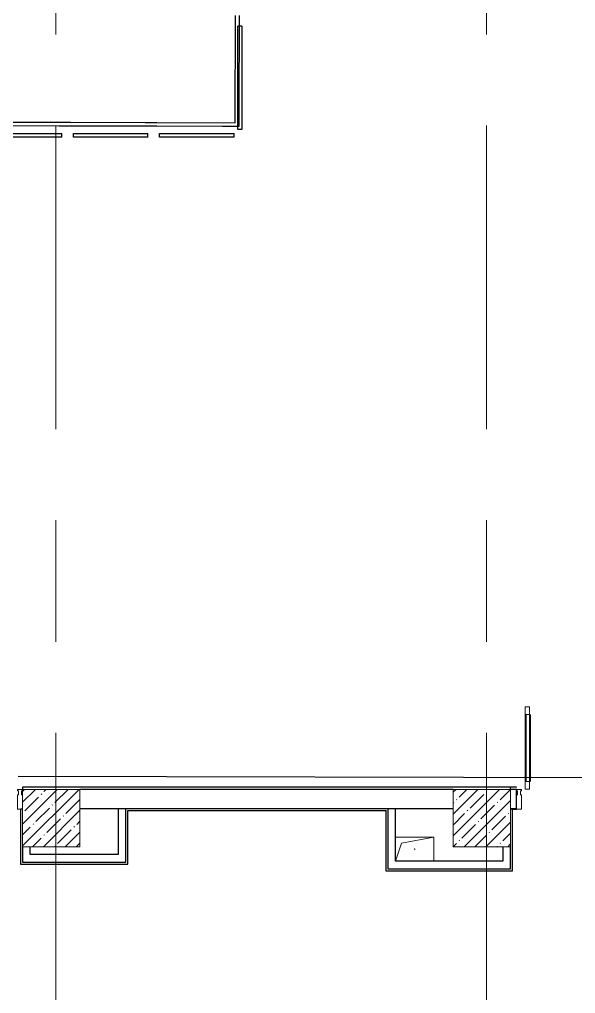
# Model space of a CAD drawing. Header units: millimetres. Extents: x -625 to 415037, y -3642 to 102118.
# Drawn here: x 7694 to 13505, y 5629 to 15814 of the extents above; entities that cross this region are included whole.
import ezdxf

# ---------------------------------------------------------------- set-up
doc = ezdxf.new("R2010")
doc.units = ezdxf.units.MM
doc.linetypes.add('Осевая', pattern=[6350, 1270, -952.5, 3175, -952.5])
for name, color, linetype, lineweight in [('A-DETL-GENF', 7, 'Continuous', 9), ('A-GENM', 7, 'Continuous', 9), ('A-GLAZ-CWMG-1', 7, 'Continuous', 20), ('S-COLS-1', 7, 'Continuous', 5), ('Оси-2', 7, 'Осевая', 9)]:
    doc.layers.add(name, color=color, linetype=linetype, lineweight=lineweight)

# ---------------------------------------------------------------- blocks, each defined once
blk = doc.blocks.new('BSC_Колонна _Прямоугольная - 600х600-V165-Объем проектирования 1 этажа')
at = {"layer": 'S-COLS-1'}
h = blk.add_hatch(dxfattribs=at)
h.set_pattern_fill('FP_158', color=256, style=0, pattern_type=2)
h.set_pattern_definition([(45, (-7960, -7600), (-114.0493, 114.0493), []), (45, (-7845.95, -7600), (-114.0493, 114.0493), [201.613, -40.323, 6.706, -33.617])])
h.paths.add_polyline_path([(300, -300), (300, 300), (-300, 300), (-300, -300), (88, -300)])
for p, q in [((300, 300), (-300, 300)), ((-300, 300), (-300, -300)), ((300, -300), (300, 300)), ((-300, -300), (300, -300))]:
    blk.add_line(p, q, dxfattribs=at)
blk = doc.blocks.new('GM_Отверстие прямоугольное _в плите_ - Отверстие-V174-Объем проектирования 1 этажа')
at = {"layer": 'A-GENM'}
for p, q in [((-200, 125), (200, 125)), ((200, 125), (-200, 125)), ((-138, 62), (200, 125)), ((200, 125), (200, -125)), ((200, -125), (200, 125)), ((-200, -125), (-138, 62))]:
    blk.add_line(p, q, dxfattribs=at)
for start, end in [(360, 180), (180, 360)]:
    blk.add_arc((0, 0), 2.5, start, end, dxfattribs=at)
blk = doc.blocks.new('BSC_Колонна _Прямоугольная - 600х600-20441433-Объем проектирования 1 этажа')
at = {"layer": 'S-COLS-1'}
h = blk.add_hatch(dxfattribs=at)
h.set_pattern_fill('FP_175', color=256, style=0, pattern_type=2)
h.set_pattern_definition([(45, (-12460, -7600), (-114.0493, 114.0493), []), (45, (-12345.95, -7600), (-114.0493, 114.0493), [201.612, -40.322, 6.706, -33.617])])
h.paths.add_polyline_path([(300, -300), (300, 300), (-300, 300), (-300, -300)])
for p, q in [((300, 300), (-300, 300)), ((-300, 300), (-300, -300)), ((300, -300), (300, 300)), ((-300, -300), (300, -300))]:
    blk.add_line(p, q, dxfattribs=at)
blk = doc.blocks.new('Прямоугольный импост - Импост структурный с накладкой - 190мм-32633541-Объем проектирования 1 этажа')
at = {"layer": 'A-GLAZ-CWMG-1'}
for p, q in [((0, 17), (-50, 17)), ((-50, 17), (-50, 0)), ((-50, 0), (-40, 0)), ((-40, 0), (-40, -40)), ((-10, -40), (-10, 0)), ((-10, 0), (0, 0)), ((-40, -40), (-50, -40)), ((-50, -40), (-50, -190)), ((0, -40), (-10, -40)), ((-50, -190), (0, -190))]:
    blk.add_line(p, q, dxfattribs=at)
blk = doc.blocks.new('Дверь_Витражная_остекление_ - ВВ-6 остекление-32633143-Объем проектирования 1 этажа')
at = {"layer": 'A-DETL-GENF'}
for p, q in [((-630, 880), (-585, 880)), ((-630, 880), (-630, 20)), ((-585, 880), (-630, 880)), ((-630, 880), (-630, 20)), ((-585, 880), (-585, 20)), ((-585, 20), (-585, 880)), ((-630, 800), (-585, 800)), ((-620, 800), (-620, 100)), ((-576, 800), (-576, 100)), ((680, 420), (635, 420)), ((635, 420), (635, 20)), ((680, 420), (635, 420)), ((635, 420), (635, 20)), ((680, 420), (680, 20)), ((680, 20), (680, 420)), ((626, 340), (626, 100)), ((680, 340), (635, 340)), ((670, 340), (670, 100)), ((-630, 100), (-585, 100)), ((-585, 20), (-630, 20)), ((-630, 20), (-585, 20)), ((680, 100), (635, 100))]:
    blk.add_line(p, q, dxfattribs=at)
blk = doc.blocks.new('Прямоугольный импост - Импост структурный с накладкой - 190мм-33226183-Объем проектирования 1 этажа')
at = {"layer": 'A-GLAZ-CWMG-1'}
for p, q in [((0, 190), (-50, 190)), ((-50, 190), (-50, 40)), ((0, 40), (0, 190)), ((-50, 40), (-40, 40)), ((-40, 0), (-50, 0)), ((-50, 0), (-50, -17)), ((-40, 40), (-40, 0)), ((-10, 0), (-10, 40)), ((-10, 40), (0, 40)), ((0, 0), (-10, 0)), ((0, -17), (0, 0)), ((-50, -17), (0, -17))]:
    blk.add_line(p, q, dxfattribs=at)

msp = doc.modelspace()

# ---------------------------------------------------------------- linework, layer by layer
for p, q in [((9977, 14663), (9977, 15743)), ((10017, 15743), (9977, 15743)), ((10017, 15743), (10017, 14663)), ((7163, 14623), (8137, 14623)), ((8137, 14583), (7163, 14583)), ((8137, 14583), (8137, 14623)), ((8257, 14623), (9037, 14623)), ((8257, 14583), (8257, 14623)), ((9037, 14583), (8257, 14583)), ((9037, 14583), (9037, 14623)), ((9157, 14623), (9937, 14623)), ((9157, 14583), (9157, 14623)), ((9937, 14583), (9157, 14583)), ((9937, 14583), (9937, 14623)), ((10017, 14663), (9977, 14663)), ((12890, 7785), (7725, 7785)), ((7725, 7785), (7725, 7784)), ((7725, 7784), (7725, 7764)), ((12225, 7764), (8325, 7764)), ((12825, 7764), (12825, 7784)), ((12890, 7764), (12825, 7764)), ((12890, 7784), (12890, 7785)), ((12890, 7564), (12890, 7764)), ((7705, 7554), (7704, 7554)), ((7704, 7554), (7704, 6983)), ((7725, 7557), (7705, 7557)), ((8325, 7564), (12225, 7564)), ((8725, 7564), (8725, 7084)), ((8805, 7004), (8805, 7564)), ((8825, 7543), (8825, 7544)), ((8826, 7543), (11524, 7543)), ((8826, 6983), (8826, 7543)), ((11524, 7544), (11525, 7544)), ((11524, 7543), (11524, 6913)), ((11545, 7564), (11545, 6934)), ((11625, 7014), (11625, 7564)), ((12825, 7564), (12890, 7564)), ((12845, 7557), (12825, 7557)), ((12846, 7554), (12845, 7554)), ((12846, 6913), (12846, 7554)), ((12890, 7557), (12850, 7557)), ((12850, 7557), (12850, 7556)), ((12850, 7556), (12890, 7556)), ((12890, 7556), (12890, 7557)), ((8825, 7334), (8825, 7333)), ((7725, 7164), (7725, 7004)), ((7805, 7084), (7805, 7164)), ((12745, 7164), (12745, 7014)), ((12825, 6934), (12825, 7164)), ((8725, 7084), (7805, 7084)), ((7704, 6983), (8826, 6983)), ((7725, 7004), (8805, 7004)), ((11545, 6934), (12825, 6934)), ((12745, 7014), (11625, 7014)), ((11524, 6913), (12846, 6913))]:
    msp.add_line(p, q)
at = {"flags": 128}
for points in [[(6620, 20726), (6607, 15478), (6607, 15254), (6818, 15254), (6817, 14960), (7135, 14959), (7134, 14742), (8108, 14740), (8228, 14739), (9008, 14738), (9128, 14737), (9948, 14735), (9951, 15855)], [(9991, 15855), (9988, 14868), (9988, 14695), (9815, 14696), (9128, 14697), (9008, 14698), (8228, 14699), (8108, 14700), (7134, 14702)], [(7680, 7902), (20090, 7873)]]:
    msp.add_lwpolyline(points, dxfattribs=at)
at = {"layer": 'Оси-2'}
for p, q in [((8075, 2958), (8075, 22262)), ((12575, 2958), (12575, 22262))]:
    msp.add_line(p, q, dxfattribs=at)

# ---------------------------------------------------------------- block references
for name, p in [('Дверь_Витражная_остекление_ - ВВ-6 остекление-32633143-Объем проектирования 1 этажа', (13610, 7747)), ('Прямоугольный импост - Импост структурный с накладкой - 190мм-32633541-Объем проектирования 1 этажа', (7725, 7747)), ('BSC_Колонна _Прямоугольная - 600х600-V165-Объем проектирования 1 этажа', (8025, 7464)), ('BSC_Колонна _Прямоугольная - 600х600-20441433-Объем проектирования 1 этажа', (12525, 7464)), ('GM_Отверстие прямоугольное _в плите_ - Отверстие-V174-Объем проектирования 1 этажа', (11825, 7139))]:
    msp.add_blockref(name, p)
at = {"rotation": 180}
msp.add_blockref('Прямоугольный импост - Импост структурный с накладкой - 190мм-33226183-Объем проектирования 1 этажа', (12890, 7747), dxfattribs=at)

doc.saveas('drawing.dxf')
